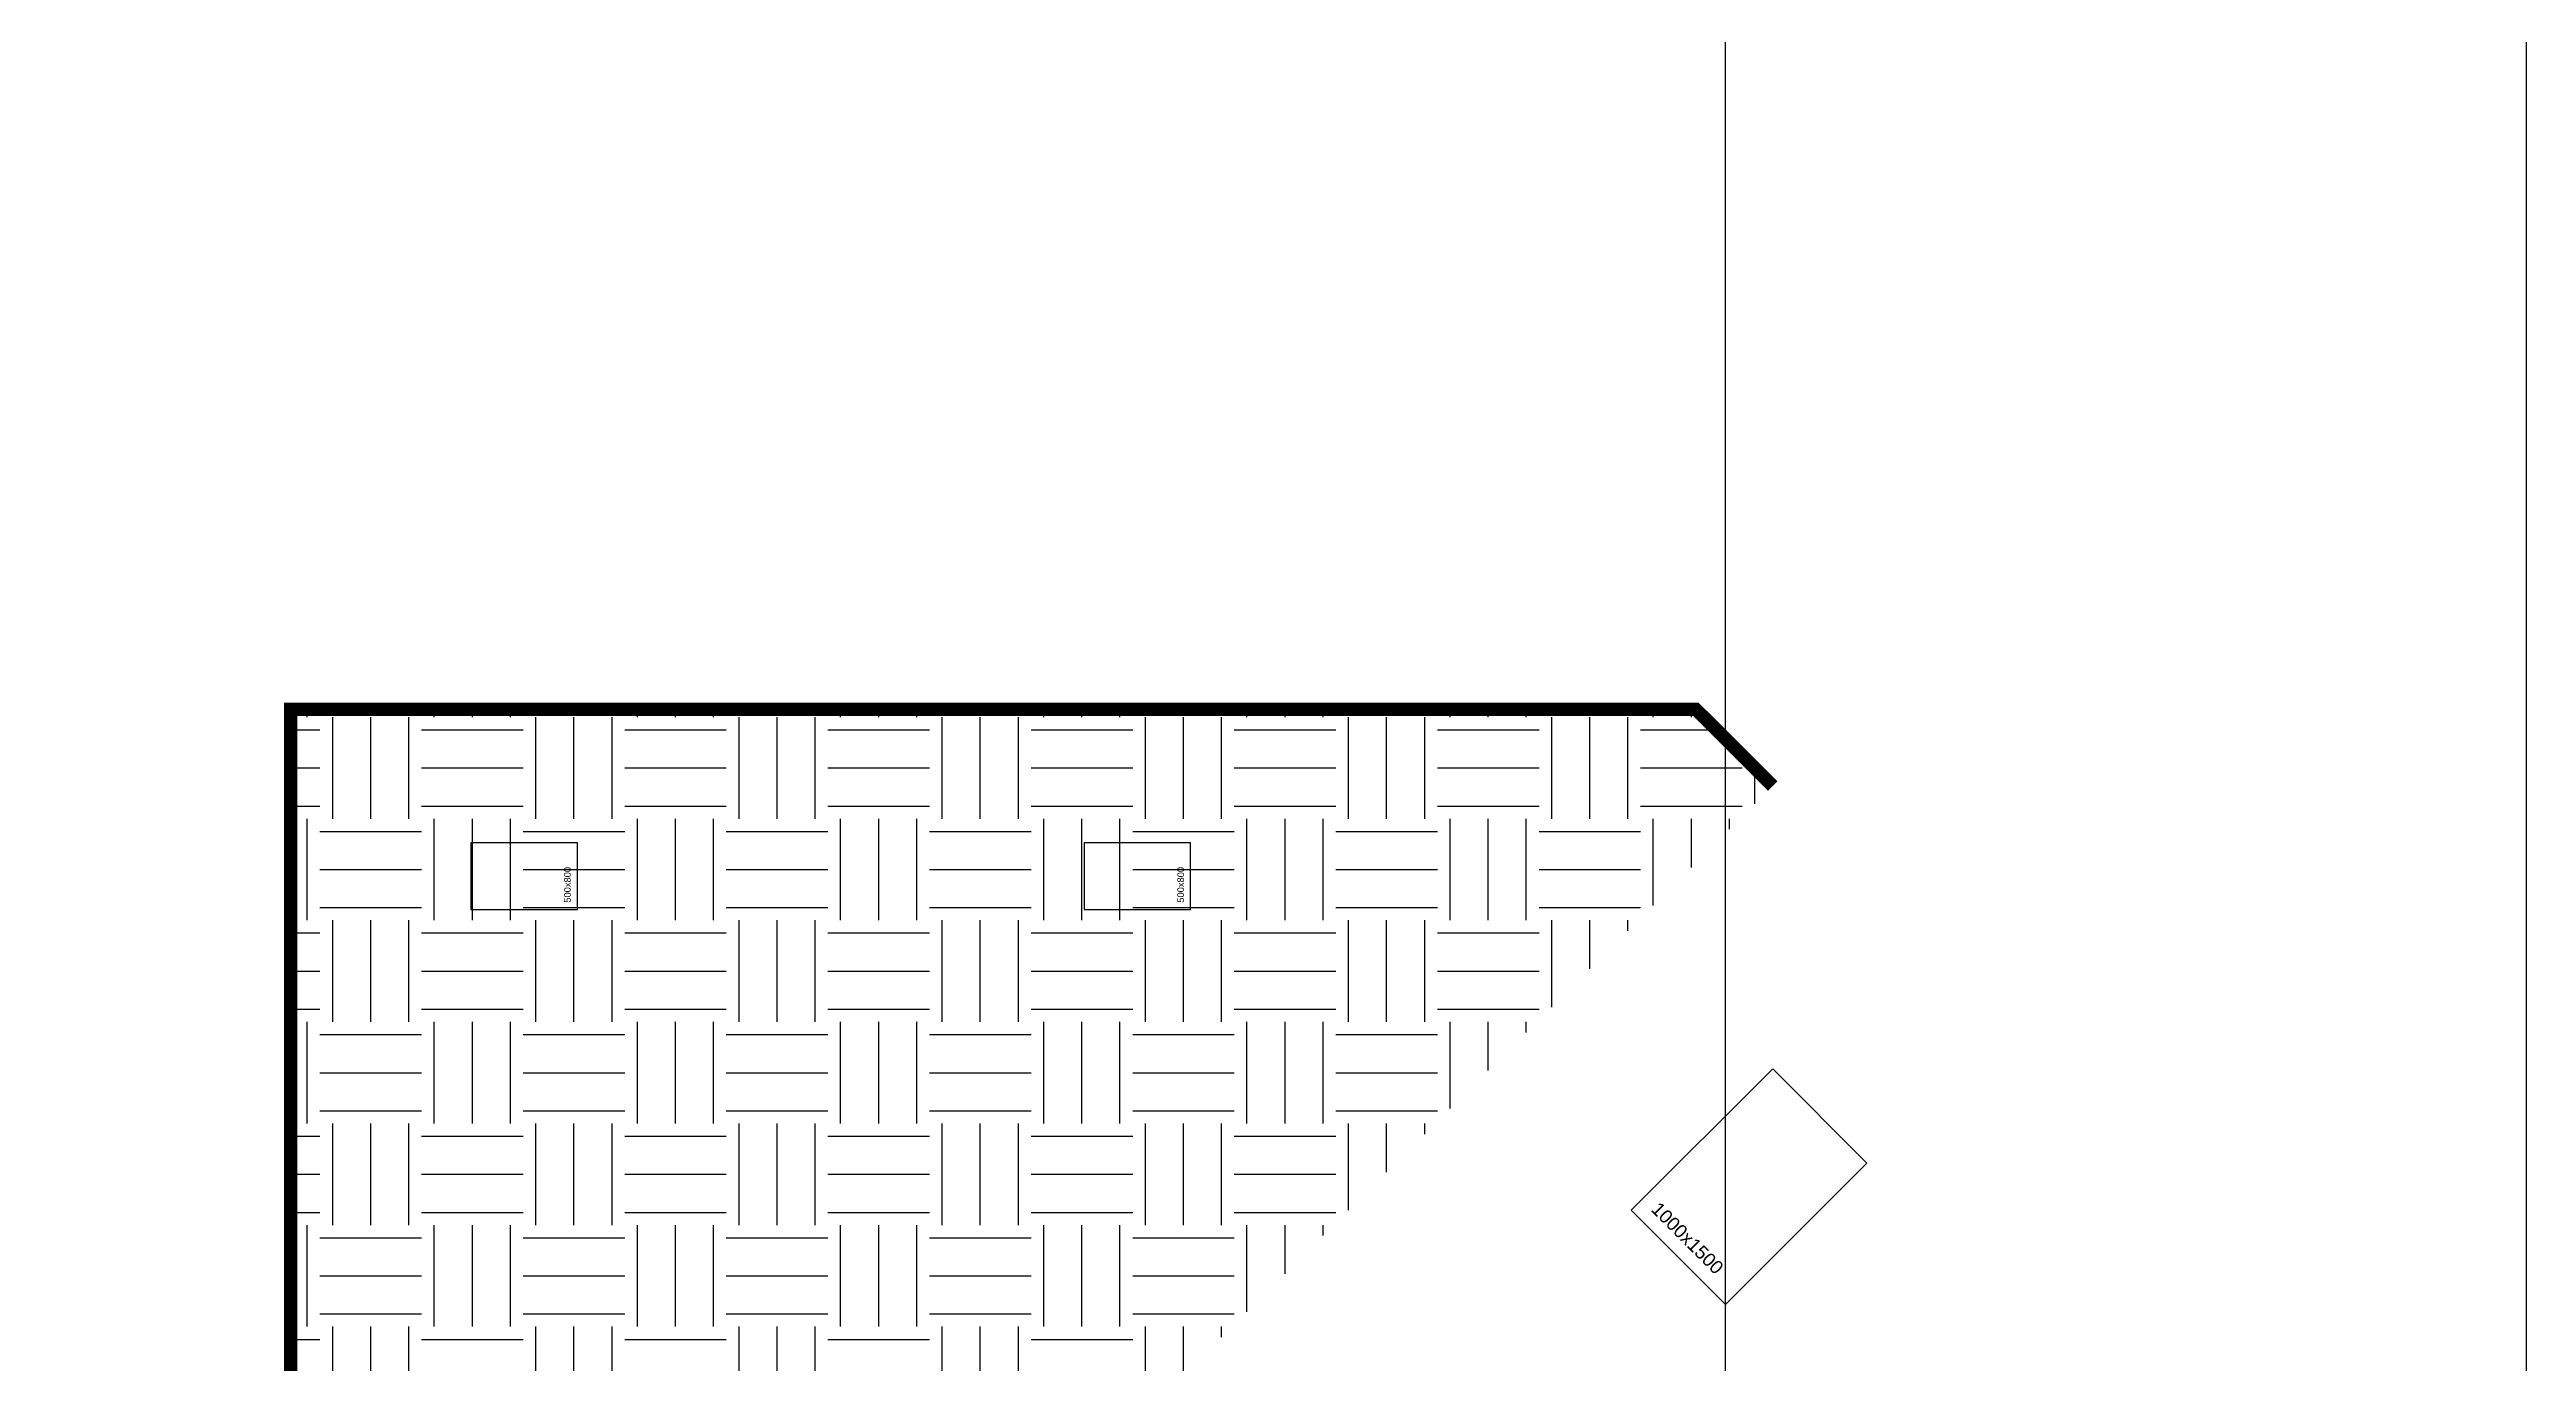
# Model space of a CAD drawing. Header units: millimetres. Extents: x 43843 to 1069877, y 60576 to 148433.
# Drawn here: x 378372 to 396951, y 109305 to 119161 of the extents above; entities that cross this region are included whole.
import ezdxf

# ---------------------------------------------------------------- set-up
doc = ezdxf.new("R2010")
doc.units = ezdxf.units.MM
doc.linetypes.add('HID', pattern=[2.5, 1.5, -1])
doc.linetypes.add('HIDDEN', pattern=[0.375, 0.25, -0.125])
for name, color, linetype in [('8', 8, 'Continuous'), ('S-FND_OUTLINE_공동주택 기초', 1, 'HID'), ('S-HAT', 252, 'Continuous'), ('XR-지하주차장$0$AA-COL', 2, 'Continuous')]:
    doc.layers.add(name, color=color, linetype=linetype)
doc.layers.add('DEFPOINT', color=142, linetype='Continuous', plot=False)
doc.styles.add('XR-지하주차장$0$Standard', font='arial.ttf')

# ---------------------------------------------------------------- blocks, each defined once
blk = doc.blocks.new('zw$9A02')
at = {"layer": 'DEFPOINT', "color": 150}
blk.add_lwpolyline([(4710, -56999), (84831, -56999), (84831, -4325), (4710, -4325)], close=True, dxfattribs=at)
blk = doc.blocks.new('zw$D357')
at = {"layer": 'S-HAT'}
h = blk.add_hatch(dxfattribs=at)
h.set_pattern_fill('EARTH', color=256, scale=120)
h.set_pattern_definition([(0, (-331308.7, 2641039.9), (762, 762), [762, -762]), (0, (-331308.7, 2641325.64), (762, 762), [762, -762]), (0, (-331308.7, 2641611.4), (762, 762), [762, -762]), (90, (-331213.4, 2641706.64), (-762, 762), [762, -762]), (90, (-330927.7, 2641706.64), (-762, 762), [762, -762]), (90, (-330641.9, 2641706.64), (-762, 762), [762, -762])])
h.paths.add_polyline_path([(-10760, -17877), (-220, -17877), (356, -18452), (-9088, -27896), (-10760, -27896)])
blk.add_lwpolyline([(-70457, 878), (0, 878), (0, -57059), (-70457, -57059)], close=True)
at = {"layer": 'S-FND_OUTLINE_공동주택 기초', "linetype": 'HIDDEN', "ltscale": 0.5, "const_width": 100}
blk.add_lwpolyline([(0, -55192), (-5376, -55192), (-9370, -48545), (-5012, -45926), (-5388, -45300), (-3850, -44376), (-3850, -37659), (-6332, -35177), (-10760, -35177), (-10760, -17877), (-220, -17877), (356, -18452)], dxfattribs=at)
at = {"layer": 'XR-지하주차장$0$AA-COL'}
for points in [[(-8610, -19377), (-8610, -18877), (-9410, -18877), (-9410, -19377)], [(-4010, -19377), (-4010, -18877), (-4810, -18877), (-4810, -19377)], [(2, -22341), (1063, -21281), (356, -20574), (-705, -21634)]]:
    blk.add_lwpolyline(points, close=True, dxfattribs=at)
at = {"layer": 'Defpoints', "style": 'XR-지하주차장$0$Standard'}
for s, height, rotation, p in [('500x800', 50, 90, (-8660, -19327)), ('500x800', 50, 90, (-4060, -19327)), ('1000x1500', 100, 315, (-563, -21634))]:
    blk.add_text(s, height=height, rotation=rotation, dxfattribs=at).set_placement(p)

msp = doc.modelspace()

# ---------------------------------------------------------------- block references
at = {"xscale": 1.333333333333333, "yscale": 1.333333333333333, "zscale": 1.333333333333333}
msp.add_blockref('zw$9A02', (283842.813, 146933.143), dxfattribs=at)
at = {"layer": '8'}
msp.add_blockref('zw$D357', (390941.011, 132088.525), dxfattribs=at)

doc.saveas('drawing.dxf')
